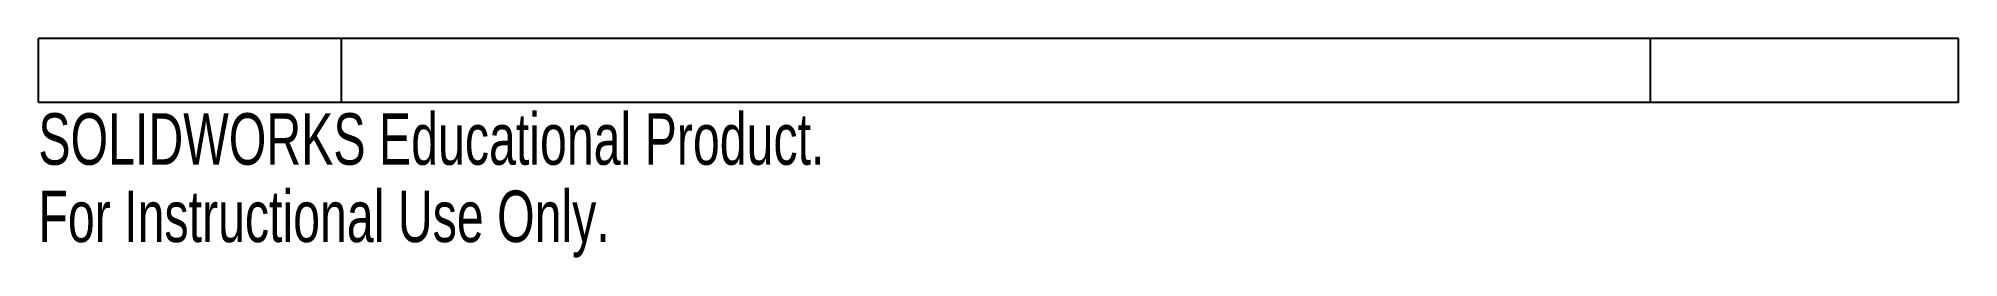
# Paper-space layout '_Top' of a CAD drawing. Header units: millimetres. Extents: x -90 to 90, y -21 to 0.
import ezdxf

# ---------------------------------------------------------------- set-up
doc = ezdxf.new("R2010")
doc.units = ezdxf.units.MM
doc.styles.add('SLDTEXTSTYLE0', font='TXT', dxfattribs={"width": 0.7})

psp = doc.layouts.new('_Top')

# ---------------------------------------------------------------- linework, layer by layer
at = {"color": 7, "linetype": 'Continuous', "lineweight": 25}
for p, q in [((90.23, 0), (-89.77, 0)), ((-89.77, -6), (-89.77, 0)), ((-61.36, -6), (-61.36, 0)), ((61.36, -6), (61.36, 0)), ((90.23, -6), (90.23, 0)), ((90.23, -6), (-89.77, -6))]:
    psp.add_line(p, q, dxfattribs=at)

# ---------------------------------------------------------------- texts
at = {"color": 7, "linetype": 'Continuous', "char_height": 4.8336, "attachment_point": 1, "style": 'SLDTEXTSTYLE0'}
for s, insert in [('SOLIDWORKS Educational Product.', (-89.77, -7.02)), ('For Instructional Use Only.', (-89.77, -14.27))]:
    psp.add_mtext(s, dxfattribs=dict(at, insert=insert))

doc.saveas('drawing.dxf')
